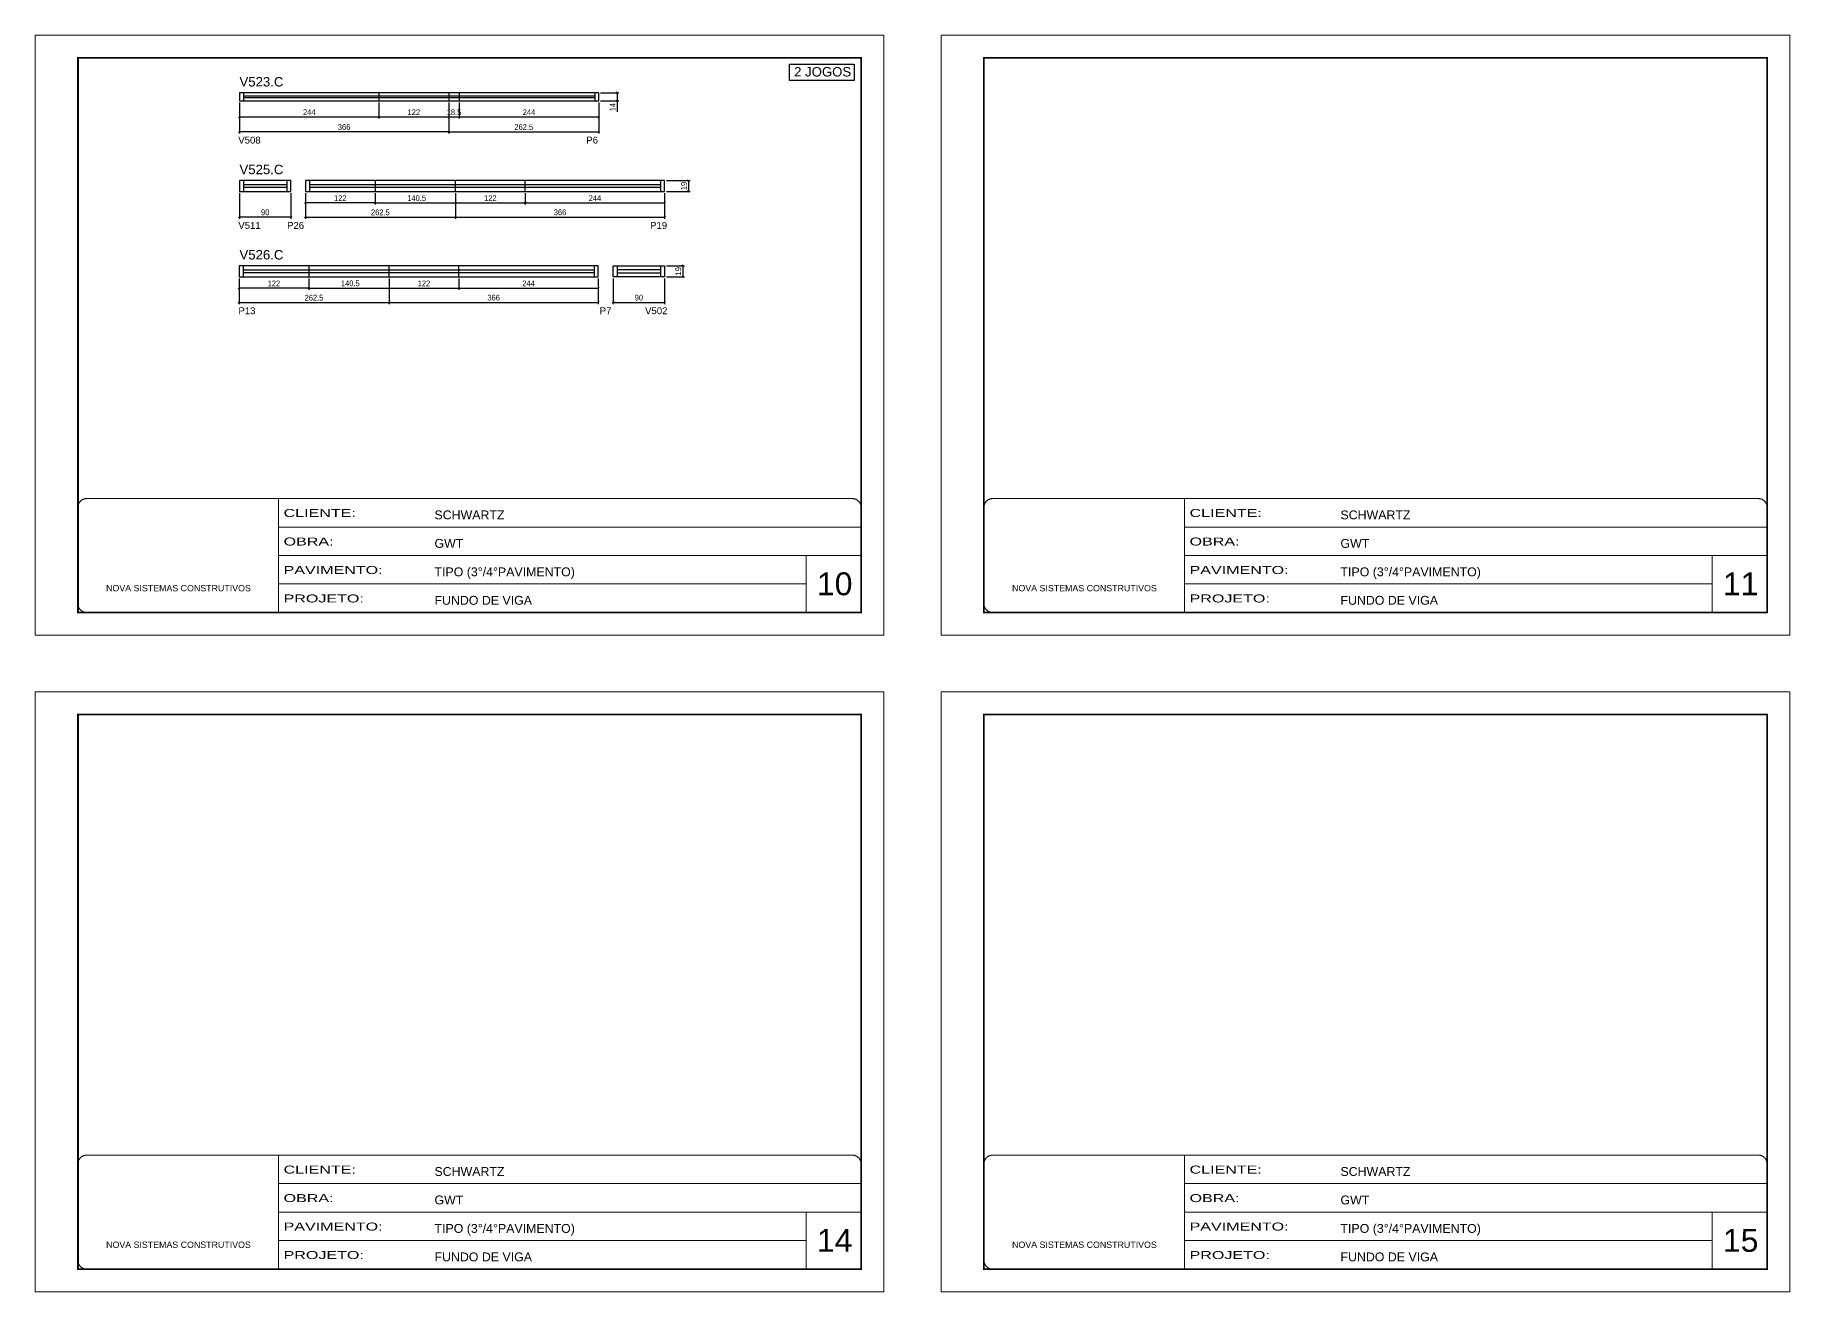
# Model space of a CAD drawing. Extents: x 3245 to 12416, y 917 to 10295.
# Drawn here: x 4844 to 7914, y 5512 to 7710 of the extents above; entities that cross this region are included whole.
import ezdxf

# ---------------------------------------------------------------- set-up
doc = ezdxf.new("R2010")
doc.units = 0
doc.linetypes.add('CONTINUO', pattern=[0])
doc.linetypes.add('DASHED', pattern=[0.75, 0.5, -0.25])
for name, color, linetype in [('5', 5, 'Continuous'), ('COTA', 241, 'Continuous'), ('NOMENCLATURA', 7, 'Continuous'), ('Painéis', 200, 'Continuous'), ('SARR_2.2x7', 40, 'Continuous'), ('SARR_EDITAR', 141, 'Continuous')]:
    doc.layers.add(name, color=color, linetype=linetype)
for name, color, linetype, lineweight in [('CARIMBO', 255, 'Continuous', 9), ('Folhas', 255, 'Continuous', 9), ('SARRAFO DE PRESSAO', 251, 'DASHED', 9)]:
    doc.layers.add(name, color=color, linetype=linetype, lineweight=lineweight)
doc.styles.add('ARIAL', font='arial.ttf')
doc.styles.add('COTA TECNICA', font='techl___.ttf', dxfattribs={"height": 10})
doc.styles.add('COTA TECNICA-50', font='techl___.ttf', dxfattribs={"height": 10})
doc.styles.get("Standard").update_dxf_attribs({"font": 'arial.ttf'})
doc.styles.add('Tecnologia', font='')
doc.styles.get('Tecnologia').set_extended_font_data('Forgotten Futurist')
doc.dimstyles.new('COTA PAINEL-50', dxfattribs={"dimtxt": 10, "dimasz": 3, "dimexe": 3, "dimexo": 3, "dimgap": 3, "dimtad": 1, "dimdec": 1, "dimzin": 12, "dimdsep": 46, "dimtxsty": 'COTA TECNICA-50', "dimblk1": 'OBLIQUE', "dimblk2": 'OBLIQUE', "dimsah": 1, "dimcen": 0.9, "dimclrd": 4, "dimclre": 4, "dimclrt": 240, "dimadec": 1, "dimazin": 3, "dimtfac": 1, "dimtdec": 1, "dimtmove": 0, "dimatfit": 3, "dimfxl": 1, "dimtolj": 1, "dimtzin": 12, "dimarcsym": 0})
doc.dimstyles.new('PAINEL', dxfattribs={"dimtxt": 10, "dimasz": 3, "dimexe": 3, "dimexo": 3, "dimgap": 3, "dimtad": 1, "dimdec": 1, "dimzin": 12, "dimdsep": 46, "dimtxsty": 'COTA TECNICA', "dimblk1": 'OBLIQUE', "dimblk2": 'OBLIQUE', "dimsah": 1, "dimcen": 0.9, "dimclrd": 4, "dimclre": 4, "dimclrt": 240, "dimadec": 1, "dimazin": 3, "dimtfac": 1, "dimtdec": 1, "dimtmove": 0, "dimatfit": 3, "dimfxl": 1, "dimtolj": 1, "dimtzin": 12, "dimarcsym": 0})

# ---------------------------------------------------------------- blocks, each defined once
blk = doc.blocks.new('9999999999')
at = {"color": 30, "linetype": 'CONTINUO'}
for p, q in [((98564.6, 34230.2), (98564.6, 34429.4)), ((98564.6, 34379.6), (99584, 34379.6)), ((98564.6, 34329.8), (99488, 34329.8)), ((99584, 34329.8), (99488, 34329.8)), ((99488, 34329.8), (99488, 34230.2)), ((98564.6, 34280), (99488, 34280))]:
    blk.add_line(p, q, dxfattribs=at)
at = {"color": 30, "linetype": 'CONTINUO', "const_width": 2}
blk.add_lwpolyline([(99584, 34230.2), (99584, 34414.4, 0.414214), (99569, 34429.4), (98229, 34429.4, 0.414214), (98214, 34414.4), (98214, 34245.2, 0.414214), (98229, 34230.2), (99584, 34230.2)], format="xyb", dxfattribs=at)
at = {"layer": 'Folhas'}
blk.add_lwpolyline([(98139, 34190.2), (99624, 34190.2), (99624, 35240.2), (98139, 35240.2)], close=True, dxfattribs=at)
at = {"layer": 'Folhas', "color": 30, "const_width": 3}
blk.add_lwpolyline([(98214, 34230.2), (99584, 34230.2), (99584, 35200.2), (98214, 35200.2)], close=True, dxfattribs=at)
at = {"color": 7, "linetype": 'Continuous', "ltscale": 5, "style": 'ARIAL'}
for s, height, p in [('SCHWARTZ', 15.48, (98837.7, 34393.1)), ('GWT', 15.48, (98837.7, 34343.3)), ('TIPO (3°/4°PAVIMENTO)', 15.483, (98837.7, 34293.5)), ('NOVA SISTEMAS CONSTRUTIVOS', 11.059, (98263.2, 34267.2)), ('FUNDO DE VIGA', 15.483, (98837.7, 34243.7))]:
    blk.add_text(s, height=height, dxfattribs=at).set_placement(p)
at = {"layer": 'Folhas', "color": 7, "style": 'Tecnologia', "width": 1.5}
for s, p in [('CLIENTE:', (98573.7, 34397.2)), ('OBRA:', (98573.7, 34347.3)), ('PAVIMENTO:', (98573.7, 34297.5)), ('PROJETO:', (98573.7, 34247.7))]:
    blk.add_text(s, height=14, dxfattribs=at).set_placement(p)
blk = doc.blocks.new('_Oblique')
at = {"color": 0, "linetype": 'ByBlock', "lineweight": -2}
blk.add_line((-0.5, -0.5), (0.5, 0.5), dxfattribs=at)
blk = doc.blocks.new('*D296')
at = {"layer": 'COTA', "color": 4, "linetype": 'ByBlock', "lineweight": -2, "transparency": 16777216}
for p, q in [((5201.4, 7592.1), (5201.4, 7538.1)), ((5567.4, 7592.1), (5567.4, 7538.1)), ((5567.4, 7541.1), (5201.4, 7541.1))]:
    blk.add_line(p, q, dxfattribs=at)
at = {"layer": 'Defpoints', "color": 0, "linetype": 'ByBlock', "transparency": 16777216}
for p in [(5201.4, 7595.1), (5567.4, 7595.1), (5201.4, 7541.1)]:
    blk.add_point(p, dxfattribs=at)
at = {"layer": 'COTA', "color": 4, "linetype": 'ByBlock', "lineweight": -2, "transparency": 16777216, "xscale": 3, "yscale": 3, "zscale": 3, "rotation": 180}
blk.add_blockref('_Oblique', (5201.4, 7541.1), dxfattribs=at)
at = {"layer": 'COTA', "color": 4, "linetype": 'ByBlock', "lineweight": -2, "transparency": 16777216, "xscale": 3, "yscale": 3, "zscale": 3}
blk.add_blockref('_Oblique', (5567.4, 7541.1), dxfattribs=at)
at = {"layer": 'COTA', "color": 240, "linetype": 'ByBlock', "transparency": 16777216, "insert": (5384.4, 7549.3), "char_height": 10, "attachment_point": 5, "style": 'COTA TECNICA-50'}
blk.add_mtext('\\A1;366', dxfattribs=at)
blk = doc.blocks.new('*D297')
at = {"layer": 'COTA', "color": 4, "linetype": 'ByBlock', "lineweight": -2, "transparency": 16777216}
for p, q in [((5567.4, 7592.1), (5567.4, 7538.1)), ((5829.9, 7592.1), (5829.9, 7538.1)), ((5567.4, 7541.1), (5829.9, 7541.1))]:
    blk.add_line(p, q, dxfattribs=at)
at = {"layer": 'Defpoints', "color": 0, "linetype": 'ByBlock', "transparency": 16777216}
for p in [(5567.4, 7595.1), (5829.9, 7595.1), (5829.9, 7541.1)]:
    blk.add_point(p, dxfattribs=at)
at = {"layer": 'COTA', "color": 4, "linetype": 'ByBlock', "lineweight": -2, "transparency": 16777216, "xscale": 3, "yscale": 3, "zscale": 3, "rotation": 180}
blk.add_blockref('_Oblique', (5567.4, 7541.1), dxfattribs=at)
at = {"layer": 'COTA', "color": 4, "linetype": 'ByBlock', "lineweight": -2, "transparency": 16777216, "xscale": 3, "yscale": 3, "zscale": 3}
blk.add_blockref('_Oblique', (5829.9, 7541.1), dxfattribs=at)
at = {"layer": 'COTA', "color": 240, "linetype": 'ByBlock', "transparency": 16777216, "insert": (5698.7, 7549.2), "char_height": 10, "attachment_point": 5, "style": 'COTA TECNICA-50'}
blk.add_mtext('\\A1;262.5', dxfattribs=at)
blk = doc.blocks.new('*D293')
at = {"layer": 'COTA', "color": 4, "linetype": 'ByBlock', "lineweight": -2, "transparency": 16777216}
for p, q in [((5567.4, 7592.1), (5567.4, 7564.1)), ((5585.9, 7592.1), (5585.9, 7564.1)), ((5567.4, 7567.1), (5585.9, 7567.1))]:
    blk.add_line(p, q, dxfattribs=at)
at = {"layer": 'Defpoints', "color": 0, "linetype": 'ByBlock', "transparency": 16777216}
for p in [(5567.4, 7595.1), (5585.9, 7595.1), (5585.9, 7567.1)]:
    blk.add_point(p, dxfattribs=at)
at = {"layer": 'COTA', "color": 4, "linetype": 'ByBlock', "lineweight": -2, "transparency": 16777216, "xscale": 3, "yscale": 3, "zscale": 3, "rotation": 180}
blk.add_blockref('_Oblique', (5567.4, 7567.1), dxfattribs=at)
at = {"layer": 'COTA', "color": 4, "linetype": 'ByBlock', "lineweight": -2, "transparency": 16777216, "xscale": 3, "yscale": 3, "zscale": 3}
blk.add_blockref('_Oblique', (5585.9, 7567.1), dxfattribs=at)
at = {"layer": 'COTA', "color": 240, "linetype": 'ByBlock', "transparency": 16777216, "insert": (5576.7, 7575.2), "char_height": 10, "attachment_point": 5, "style": 'COTA TECNICA-50'}
blk.add_mtext('\\A1;18.5', dxfattribs=at)
blk = doc.blocks.new('*D294')
at = {"layer": 'COTA', "color": 4, "linetype": 'ByBlock', "lineweight": -2, "transparency": 16777216}
for p, q in [((5585.9, 7592.1), (5585.9, 7564.1)), ((5829.9, 7592.1), (5829.9, 7564.1)), ((5585.9, 7567.1), (5829.9, 7567.1))]:
    blk.add_line(p, q, dxfattribs=at)
at = {"layer": 'Defpoints', "color": 0, "linetype": 'ByBlock', "transparency": 16777216}
for p in [(5585.9, 7595.1), (5829.9, 7595.1), (5829.9, 7567.1)]:
    blk.add_point(p, dxfattribs=at)
at = {"layer": 'COTA', "color": 4, "linetype": 'ByBlock', "lineweight": -2, "transparency": 16777216, "xscale": 3, "yscale": 3, "zscale": 3, "rotation": 180}
blk.add_blockref('_Oblique', (5585.9, 7567.1), dxfattribs=at)
at = {"layer": 'COTA', "color": 4, "linetype": 'ByBlock', "lineweight": -2, "transparency": 16777216, "xscale": 3, "yscale": 3, "zscale": 3}
blk.add_blockref('_Oblique', (5829.9, 7567.1), dxfattribs=at)
at = {"layer": 'COTA', "color": 240, "linetype": 'ByBlock', "transparency": 16777216, "insert": (5707.9, 7575.2), "char_height": 10, "attachment_point": 5, "style": 'COTA TECNICA-50'}
blk.add_mtext('\\A1;244', dxfattribs=at)
blk = doc.blocks.new('*D295')
at = {"layer": 'COTA', "color": 4, "lineweight": -2, "transparency": 16777216}
for p, q in [((5832.9, 7609.1), (5865.3, 7609.1)), ((5832.9, 7595.1), (5865.3, 7595.1)), ((5862.3, 7609.1), (5862.3, 7595.1)), ((5862.3, 7595.1), (5862.3, 7576))]:
    blk.add_line(p, q, dxfattribs=at)
at = {"layer": 'Defpoints', "color": 0, "transparency": 16777216}
for p in [(5829.9, 7609.1), (5829.9, 7595.1), (5862.3, 7595.1)]:
    blk.add_point(p, dxfattribs=at)
at = {"layer": 'COTA', "color": 4, "lineweight": -2, "transparency": 16777216, "xscale": 3, "yscale": 3, "zscale": 3}
for p, rotation in [((5862.3, 7609.1), 90), ((5862.3, 7595.1), 270)]:
    blk.add_blockref('_Oblique', p, dxfattribs=dict(at, rotation=rotation))
at = {"layer": 'COTA', "color": 240, "transparency": 16777216, "insert": (5854.2, 7584.1), "char_height": 10, "attachment_point": 5, "rotation": 90, "style": 'COTA TECNICA'}
blk.add_mtext('\\A1;14', dxfattribs=at)
blk = doc.blocks.new('*D299')
at = {"layer": 'COTA', "color": 4, "lineweight": -2, "transparency": 16777216}
for p, q in [((5201.4, 7592.1), (5201.4, 7564.1)), ((5445.4, 7592.1), (5445.4, 7564.1)), ((5201.4, 7567.1), (5445.4, 7567.1))]:
    blk.add_line(p, q, dxfattribs=at)
at = {"layer": 'Defpoints', "color": 0, "transparency": 16777216}
for p in [(5201.4, 7595.1), (5445.4, 7595.1), (5445.4, 7567.1)]:
    blk.add_point(p, dxfattribs=at)
at = {"layer": 'COTA', "color": 4, "lineweight": -2, "transparency": 16777216, "xscale": 3, "yscale": 3, "zscale": 3, "rotation": 180}
blk.add_blockref('_Oblique', (5201.4, 7567.1), dxfattribs=at)
at = {"layer": 'COTA', "color": 4, "lineweight": -2, "transparency": 16777216, "xscale": 3, "yscale": 3, "zscale": 3}
blk.add_blockref('_Oblique', (5445.4, 7567.1), dxfattribs=at)
at = {"layer": 'COTA', "color": 240, "transparency": 16777216, "insert": (5323.4, 7575.2), "char_height": 10, "attachment_point": 5, "style": 'COTA TECNICA'}
blk.add_mtext('\\A1;244', dxfattribs=at)
blk = doc.blocks.new('*D300')
at = {"layer": 'COTA', "color": 4, "lineweight": -2, "transparency": 16777216}
for p, q in [((5445.4, 7592.1), (5445.4, 7564.1)), ((5567.4, 7592.1), (5567.4, 7564.1)), ((5445.4, 7567.1), (5567.4, 7567.1))]:
    blk.add_line(p, q, dxfattribs=at)
at = {"layer": 'Defpoints', "color": 0, "transparency": 16777216}
for p in [(5445.4, 7595.1), (5567.4, 7595.1), (5567.4, 7567.1)]:
    blk.add_point(p, dxfattribs=at)
at = {"layer": 'COTA', "color": 4, "lineweight": -2, "transparency": 16777216, "xscale": 3, "yscale": 3, "zscale": 3, "rotation": 180}
blk.add_blockref('_Oblique', (5445.4, 7567.1), dxfattribs=at)
at = {"layer": 'COTA', "color": 4, "lineweight": -2, "transparency": 16777216, "xscale": 3, "yscale": 3, "zscale": 3}
blk.add_blockref('_Oblique', (5567.4, 7567.1), dxfattribs=at)
at = {"layer": 'COTA', "color": 240, "transparency": 16777216, "insert": (5506.4, 7575.2), "char_height": 10, "attachment_point": 5, "style": 'COTA TECNICA'}
blk.add_mtext('\\A1;122', dxfattribs=at)
blk = doc.blocks.new('*D304')
at = {"layer": 'COTA', "color": 4, "linetype": 'ByBlock', "lineweight": -2, "transparency": 16777216}
for p, q in [((5201.4, 7433.7), (5201.4, 7388.9)), ((5291.4, 7433.7), (5291.4, 7388.9)), ((5291.4, 7391.9), (5201.4, 7391.9))]:
    blk.add_line(p, q, dxfattribs=at)
at = {"layer": 'Defpoints', "color": 0, "linetype": 'ByBlock', "transparency": 16777216}
for p in [(5201.4, 7436.7), (5291.4, 7436.7), (5201.4, 7391.9)]:
    blk.add_point(p, dxfattribs=at)
at = {"layer": 'COTA', "color": 4, "linetype": 'ByBlock', "lineweight": -2, "transparency": 16777216, "xscale": 3, "yscale": 3, "zscale": 3, "rotation": 180}
blk.add_blockref('_Oblique', (5201.4, 7391.9), dxfattribs=at)
at = {"layer": 'COTA', "color": 4, "linetype": 'ByBlock', "lineweight": -2, "transparency": 16777216, "xscale": 3, "yscale": 3, "zscale": 3}
blk.add_blockref('_Oblique', (5291.4, 7391.9), dxfattribs=at)
at = {"layer": 'COTA', "color": 240, "linetype": 'ByBlock', "transparency": 16777216, "insert": (5246.4, 7400), "char_height": 10, "attachment_point": 5, "style": 'COTA TECNICA-50'}
blk.add_mtext('\\A1;90', dxfattribs=at)
blk = doc.blocks.new('*D303')
at = {"layer": 'COTA', "color": 4, "linetype": 'ByBlock', "lineweight": -2, "transparency": 16777216}
for p, q in [((5316.7, 7433.7), (5316.7, 7413.9)), ((5438.7, 7433.7), (5438.7, 7413.9)), ((5438.7, 7416.9), (5316.7, 7416.9))]:
    blk.add_line(p, q, dxfattribs=at)
at = {"layer": 'Defpoints', "color": 0, "linetype": 'ByBlock', "transparency": 16777216}
for p in [(5316.7, 7436.7), (5438.7, 7436.7), (5316.7, 7416.9)]:
    blk.add_point(p, dxfattribs=at)
at = {"layer": 'COTA', "color": 4, "linetype": 'ByBlock', "lineweight": -2, "transparency": 16777216, "xscale": 3, "yscale": 3, "zscale": 3, "rotation": 180}
blk.add_blockref('_Oblique', (5316.7, 7416.9), dxfattribs=at)
at = {"layer": 'COTA', "color": 4, "linetype": 'ByBlock', "lineweight": -2, "transparency": 16777216, "xscale": 3, "yscale": 3, "zscale": 3}
blk.add_blockref('_Oblique', (5438.7, 7416.9), dxfattribs=at)
at = {"layer": 'COTA', "color": 240, "linetype": 'ByBlock', "transparency": 16777216, "insert": (5377.7, 7424.9), "char_height": 10, "attachment_point": 5, "style": 'COTA TECNICA-50'}
blk.add_mtext('\\A1;122', dxfattribs=at)
blk = doc.blocks.new('*D305')
at = {"layer": 'COTA', "color": 4, "linetype": 'ByBlock', "lineweight": -2, "transparency": 16777216}
for p, q in [((5438.7, 7433.7), (5438.7, 7413.9)), ((5579.2, 7433.7), (5579.2, 7413.9)), ((5438.7, 7416.9), (5579.2, 7416.9))]:
    blk.add_line(p, q, dxfattribs=at)
at = {"layer": 'Defpoints', "color": 0, "linetype": 'ByBlock', "transparency": 16777216}
for p in [(5438.7, 7436.7), (5579.2, 7436.7), (5579.2, 7416.9)]:
    blk.add_point(p, dxfattribs=at)
at = {"layer": 'COTA', "color": 4, "linetype": 'ByBlock', "lineweight": -2, "transparency": 16777216, "xscale": 3, "yscale": 3, "zscale": 3, "rotation": 180}
blk.add_blockref('_Oblique', (5438.7, 7416.9), dxfattribs=at)
at = {"layer": 'COTA', "color": 4, "linetype": 'ByBlock', "lineweight": -2, "transparency": 16777216, "xscale": 3, "yscale": 3, "zscale": 3}
blk.add_blockref('_Oblique', (5579.2, 7416.9), dxfattribs=at)
at = {"layer": 'COTA', "color": 240, "linetype": 'ByBlock', "transparency": 16777216, "insert": (5511.4, 7425), "char_height": 10, "attachment_point": 5, "style": 'COTA TECNICA-50'}
blk.add_mtext('\\A1;140.5', dxfattribs=at)
blk = doc.blocks.new('*D306')
at = {"layer": 'COTA', "color": 4, "linetype": 'ByBlock', "lineweight": -2, "transparency": 16777216}
for p, q in [((5579.2, 7433.7), (5579.2, 7388.9)), ((5945.2, 7433.7), (5945.2, 7388.9)), ((5579.2, 7391.9), (5945.2, 7391.9))]:
    blk.add_line(p, q, dxfattribs=at)
at = {"layer": 'Defpoints', "color": 0, "linetype": 'ByBlock', "transparency": 16777216}
for p in [(5579.2, 7436.7), (5945.2, 7436.7), (5945.2, 7391.9)]:
    blk.add_point(p, dxfattribs=at)
at = {"layer": 'COTA', "color": 4, "linetype": 'ByBlock', "lineweight": -2, "transparency": 16777216, "xscale": 3, "yscale": 3, "zscale": 3, "rotation": 180}
blk.add_blockref('_Oblique', (5579.2, 7391.9), dxfattribs=at)
at = {"layer": 'COTA', "color": 4, "linetype": 'ByBlock', "lineweight": -2, "transparency": 16777216, "xscale": 3, "yscale": 3, "zscale": 3}
blk.add_blockref('_Oblique', (5945.2, 7391.9), dxfattribs=at)
at = {"layer": 'COTA', "color": 240, "linetype": 'ByBlock', "transparency": 16777216, "insert": (5762.2, 7400.1), "char_height": 10, "attachment_point": 5, "style": 'COTA TECNICA-50'}
blk.add_mtext('\\A1;366', dxfattribs=at)
blk = doc.blocks.new('*D307')
at = {"layer": 'COTA', "color": 4, "lineweight": -2, "transparency": 16777216}
for p, q in [((5948.2, 7455.7), (5989.9, 7455.7)), ((5948.2, 7436.7), (5989.9, 7436.7)), ((5986.9, 7455.7), (5986.9, 7436.7))]:
    blk.add_line(p, q, dxfattribs=at)
at = {"layer": 'Defpoints', "color": 0, "transparency": 16777216}
for p in [(5945.2, 7455.7), (5945.2, 7436.7), (5986.9, 7436.7)]:
    blk.add_point(p, dxfattribs=at)
at = {"layer": 'COTA', "color": 4, "lineweight": -2, "transparency": 16777216, "xscale": 3, "yscale": 3, "zscale": 3}
for p, rotation in [((5986.9, 7455.7), 90), ((5986.9, 7436.7), 270)]:
    blk.add_blockref('_Oblique', p, dxfattribs=dict(at, rotation=rotation))
at = {"layer": 'COTA', "color": 240, "transparency": 16777216, "insert": (5978.9, 7446.2), "char_height": 10, "attachment_point": 5, "rotation": 90, "style": 'COTA TECNICA'}
blk.add_mtext('\\A1;19', dxfattribs=at)
blk = doc.blocks.new('*D309')
at = {"layer": 'COTA', "color": 4, "linetype": 'ByBlock', "lineweight": -2, "transparency": 16777216}
for p, q in [((5855.2, 7284.5), (5855.2, 7239.6)), ((5945.2, 7284.5), (5945.2, 7239.6)), ((5855.2, 7242.6), (5945.2, 7242.6))]:
    blk.add_line(p, q, dxfattribs=at)
at = {"layer": 'Defpoints', "color": 0, "linetype": 'ByBlock', "transparency": 16777216}
for p in [(5855.2, 7287.5), (5945.2, 7287.5), (5945.2, 7242.6)]:
    blk.add_point(p, dxfattribs=at)
at = {"layer": 'COTA', "color": 4, "linetype": 'ByBlock', "lineweight": -2, "transparency": 16777216, "xscale": 3, "yscale": 3, "zscale": 3, "rotation": 180}
blk.add_blockref('_Oblique', (5855.2, 7242.6), dxfattribs=at)
at = {"layer": 'COTA', "color": 4, "linetype": 'ByBlock', "lineweight": -2, "transparency": 16777216, "xscale": 3, "yscale": 3, "zscale": 3}
blk.add_blockref('_Oblique', (5945.2, 7242.6), dxfattribs=at)
at = {"layer": 'COTA', "color": 240, "linetype": 'ByBlock', "transparency": 16777216, "insert": (5900.2, 7250.8), "char_height": 10, "attachment_point": 5, "style": 'COTA TECNICA-50'}
blk.add_mtext('\\A1;90', dxfattribs=at)
blk = doc.blocks.new('*D314')
at = {"layer": 'COTA', "color": 4, "lineweight": -2, "transparency": 16777216}
for p, q in [((5948.2, 7306.5), (5980.2, 7306.5)), ((5948.2, 7287.5), (5980.2, 7287.5)), ((5977.2, 7306.5), (5977.2, 7287.5))]:
    blk.add_line(p, q, dxfattribs=at)
at = {"layer": 'Defpoints', "color": 0, "transparency": 16777216}
for p in [(5945.2, 7306.5), (5945.2, 7287.5), (5977.2, 7287.5)]:
    blk.add_point(p, dxfattribs=at)
at = {"layer": 'COTA', "color": 4, "lineweight": -2, "transparency": 16777216, "xscale": 3, "yscale": 3, "zscale": 3}
for p, rotation in [((5977.2, 7306.5), 90), ((5977.2, 7287.5), 270)]:
    blk.add_blockref('_Oblique', p, dxfattribs=dict(at, rotation=rotation))
at = {"layer": 'COTA', "color": 240, "transparency": 16777216, "insert": (5969.1, 7297), "char_height": 10, "attachment_point": 5, "rotation": 90, "style": 'COTA TECNICA'}
blk.add_mtext('\\A1;19', dxfattribs=at)
blk = doc.blocks.new('*D315')
at = {"layer": 'COTA', "color": 4, "lineweight": -2, "transparency": 16777216}
for p, q in [((5316.7, 7433.7), (5316.7, 7388.9)), ((5579.2, 7433.7), (5579.2, 7388.9)), ((5316.7, 7391.9), (5579.2, 7391.9))]:
    blk.add_line(p, q, dxfattribs=at)
at = {"layer": 'Defpoints', "color": 0, "transparency": 16777216}
for p in [(5316.7, 7436.7), (5579.2, 7436.7), (5579.2, 7391.9)]:
    blk.add_point(p, dxfattribs=at)
at = {"layer": 'COTA', "color": 4, "lineweight": -2, "transparency": 16777216, "xscale": 3, "yscale": 3, "zscale": 3, "rotation": 180}
blk.add_blockref('_Oblique', (5316.7, 7391.9), dxfattribs=at)
at = {"layer": 'COTA', "color": 4, "lineweight": -2, "transparency": 16777216, "xscale": 3, "yscale": 3, "zscale": 3}
blk.add_blockref('_Oblique', (5579.2, 7391.9), dxfattribs=at)
at = {"layer": 'COTA', "color": 240, "transparency": 16777216, "insert": (5447.9, 7400), "char_height": 10, "attachment_point": 5, "style": 'COTA TECNICA'}
blk.add_mtext('\\A1;262.5', dxfattribs=at)
blk = doc.blocks.new('*D316')
at = {"layer": 'COTA', "color": 4, "lineweight": -2, "transparency": 16777216}
for p, q in [((5579.2, 7433.7), (5579.2, 7413.9)), ((5701.2, 7433.7), (5701.2, 7413.9)), ((5579.2, 7416.9), (5701.2, 7416.9))]:
    blk.add_line(p, q, dxfattribs=at)
at = {"layer": 'Defpoints', "color": 0, "transparency": 16777216}
for p in [(5579.2, 7436.7), (5701.2, 7436.7), (5701.2, 7416.9)]:
    blk.add_point(p, dxfattribs=at)
at = {"layer": 'COTA', "color": 4, "lineweight": -2, "transparency": 16777216, "xscale": 3, "yscale": 3, "zscale": 3, "rotation": 180}
blk.add_blockref('_Oblique', (5579.2, 7416.9), dxfattribs=at)
at = {"layer": 'COTA', "color": 4, "lineweight": -2, "transparency": 16777216, "xscale": 3, "yscale": 3, "zscale": 3}
blk.add_blockref('_Oblique', (5701.2, 7416.9), dxfattribs=at)
at = {"layer": 'COTA', "color": 240, "transparency": 16777216, "insert": (5640.2, 7424.9), "char_height": 10, "attachment_point": 5, "style": 'COTA TECNICA'}
blk.add_mtext('\\A1;122', dxfattribs=at)
blk = doc.blocks.new('*D317')
at = {"layer": 'COTA', "color": 4, "lineweight": -2, "transparency": 16777216}
for p, q in [((5701.2, 7433.7), (5701.2, 7413.9)), ((5945.2, 7433.7), (5945.2, 7413.9)), ((5701.2, 7416.9), (5945.2, 7416.9))]:
    blk.add_line(p, q, dxfattribs=at)
at = {"layer": 'Defpoints', "color": 0, "transparency": 16777216}
for p in [(5701.2, 7436.7), (5945.2, 7436.7), (5945.2, 7416.9)]:
    blk.add_point(p, dxfattribs=at)
at = {"layer": 'COTA', "color": 4, "lineweight": -2, "transparency": 16777216, "xscale": 3, "yscale": 3, "zscale": 3, "rotation": 180}
blk.add_blockref('_Oblique', (5701.2, 7416.9), dxfattribs=at)
at = {"layer": 'COTA', "color": 4, "lineweight": -2, "transparency": 16777216, "xscale": 3, "yscale": 3, "zscale": 3}
blk.add_blockref('_Oblique', (5945.2, 7416.9), dxfattribs=at)
at = {"layer": 'COTA', "color": 240, "transparency": 16777216, "insert": (5823.2, 7424.9), "char_height": 10, "attachment_point": 5, "style": 'COTA TECNICA'}
blk.add_mtext('\\A1;244', dxfattribs=at)
blk = doc.blocks.new('*D318')
at = {"layer": 'COTA', "color": 4, "linetype": 'ByBlock', "lineweight": -2, "transparency": 16777216}
for p, q in [((5200.6, 7284.5), (5200.6, 7264.6)), ((5322.6, 7284.5), (5322.6, 7264.6)), ((5322.6, 7267.6), (5200.6, 7267.6))]:
    blk.add_line(p, q, dxfattribs=at)
at = {"layer": 'Defpoints', "color": 0, "linetype": 'ByBlock', "transparency": 16777216}
for p in [(5200.6, 7287.5), (5322.6, 7287.5), (5200.6, 7267.6)]:
    blk.add_point(p, dxfattribs=at)
at = {"layer": 'COTA', "color": 4, "linetype": 'ByBlock', "lineweight": -2, "transparency": 16777216, "xscale": 3, "yscale": 3, "zscale": 3, "rotation": 180}
blk.add_blockref('_Oblique', (5200.6, 7267.6), dxfattribs=at)
at = {"layer": 'COTA', "color": 4, "linetype": 'ByBlock', "lineweight": -2, "transparency": 16777216, "xscale": 3, "yscale": 3, "zscale": 3}
blk.add_blockref('_Oblique', (5322.6, 7267.6), dxfattribs=at)
at = {"layer": 'COTA', "color": 240, "linetype": 'ByBlock', "transparency": 16777216, "insert": (5261.6, 7275.7), "char_height": 10, "attachment_point": 5, "style": 'COTA TECNICA-50'}
blk.add_mtext('\\A1;122', dxfattribs=at)
blk = doc.blocks.new('*D322')
at = {"layer": 'COTA', "color": 4, "linetype": 'ByBlock', "lineweight": -2, "transparency": 16777216}
for p, q in [((5322.6, 7284.5), (5322.6, 7264.6)), ((5463.1, 7284.5), (5463.1, 7264.6)), ((5322.6, 7267.6), (5463.1, 7267.6))]:
    blk.add_line(p, q, dxfattribs=at)
at = {"layer": 'Defpoints', "color": 0, "linetype": 'ByBlock', "transparency": 16777216}
for p in [(5322.6, 7287.5), (5463.1, 7287.5), (5463.1, 7267.6)]:
    blk.add_point(p, dxfattribs=at)
at = {"layer": 'COTA', "color": 4, "linetype": 'ByBlock', "lineweight": -2, "transparency": 16777216, "xscale": 3, "yscale": 3, "zscale": 3, "rotation": 180}
blk.add_blockref('_Oblique', (5322.6, 7267.6), dxfattribs=at)
at = {"layer": 'COTA', "color": 4, "linetype": 'ByBlock', "lineweight": -2, "transparency": 16777216, "xscale": 3, "yscale": 3, "zscale": 3}
blk.add_blockref('_Oblique', (5463.1, 7267.6), dxfattribs=at)
at = {"layer": 'COTA', "color": 240, "linetype": 'ByBlock', "transparency": 16777216, "insert": (5395.3, 7275.8), "char_height": 10, "attachment_point": 5, "style": 'COTA TECNICA-50'}
blk.add_mtext('\\A1;140.5', dxfattribs=at)
blk = doc.blocks.new('*D323')
at = {"layer": 'COTA', "color": 4, "linetype": 'ByBlock', "lineweight": -2, "transparency": 16777216}
for p, q in [((5463.1, 7284.5), (5463.1, 7239.6)), ((5829.1, 7284.5), (5829.1, 7239.6)), ((5463.1, 7242.6), (5829.1, 7242.6))]:
    blk.add_line(p, q, dxfattribs=at)
at = {"layer": 'Defpoints', "color": 0, "linetype": 'ByBlock', "transparency": 16777216}
for p in [(5463.1, 7287.5), (5829.1, 7287.5), (5829.1, 7242.6)]:
    blk.add_point(p, dxfattribs=at)
at = {"layer": 'COTA', "color": 4, "linetype": 'ByBlock', "lineweight": -2, "transparency": 16777216, "xscale": 3, "yscale": 3, "zscale": 3, "rotation": 180}
blk.add_blockref('_Oblique', (5463.1, 7242.6), dxfattribs=at)
at = {"layer": 'COTA', "color": 4, "linetype": 'ByBlock', "lineweight": -2, "transparency": 16777216, "xscale": 3, "yscale": 3, "zscale": 3}
blk.add_blockref('_Oblique', (5829.1, 7242.6), dxfattribs=at)
at = {"layer": 'COTA', "color": 240, "linetype": 'ByBlock', "transparency": 16777216, "insert": (5646.1, 7250.9), "char_height": 10, "attachment_point": 5, "style": 'COTA TECNICA-50'}
blk.add_mtext('\\A1;366', dxfattribs=at)
blk = doc.blocks.new('*D319')
at = {"layer": 'COTA', "color": 4, "lineweight": -2, "transparency": 16777216}
for p, q in [((5200.6, 7284.5), (5200.6, 7239.6)), ((5463.1, 7284.5), (5463.1, 7239.6)), ((5200.6, 7242.6), (5463.1, 7242.6))]:
    blk.add_line(p, q, dxfattribs=at)
at = {"layer": 'Defpoints', "color": 0, "transparency": 16777216}
for p in [(5200.6, 7287.5), (5463.1, 7287.5), (5463.1, 7242.6)]:
    blk.add_point(p, dxfattribs=at)
at = {"layer": 'COTA', "color": 4, "lineweight": -2, "transparency": 16777216, "xscale": 3, "yscale": 3, "zscale": 3, "rotation": 180}
blk.add_blockref('_Oblique', (5200.6, 7242.6), dxfattribs=at)
at = {"layer": 'COTA', "color": 4, "lineweight": -2, "transparency": 16777216, "xscale": 3, "yscale": 3, "zscale": 3}
blk.add_blockref('_Oblique', (5463.1, 7242.6), dxfattribs=at)
at = {"layer": 'COTA', "color": 240, "transparency": 16777216, "insert": (5331.8, 7250.7), "char_height": 10, "attachment_point": 5, "style": 'COTA TECNICA'}
blk.add_mtext('\\A1;262.5', dxfattribs=at)
blk = doc.blocks.new('*D320')
at = {"layer": 'COTA', "color": 4, "lineweight": -2, "transparency": 16777216}
for p, q in [((5463.1, 7284.5), (5463.1, 7264.6)), ((5585.1, 7284.5), (5585.1, 7264.6)), ((5463.1, 7267.6), (5585.1, 7267.6))]:
    blk.add_line(p, q, dxfattribs=at)
at = {"layer": 'Defpoints', "color": 0, "transparency": 16777216}
for p in [(5463.1, 7287.5), (5585.1, 7287.5), (5585.1, 7267.6)]:
    blk.add_point(p, dxfattribs=at)
at = {"layer": 'COTA', "color": 4, "lineweight": -2, "transparency": 16777216, "xscale": 3, "yscale": 3, "zscale": 3, "rotation": 180}
blk.add_blockref('_Oblique', (5463.1, 7267.6), dxfattribs=at)
at = {"layer": 'COTA', "color": 4, "lineweight": -2, "transparency": 16777216, "xscale": 3, "yscale": 3, "zscale": 3}
blk.add_blockref('_Oblique', (5585.1, 7267.6), dxfattribs=at)
at = {"layer": 'COTA', "color": 240, "transparency": 16777216, "insert": (5524.1, 7275.7), "char_height": 10, "attachment_point": 5, "style": 'COTA TECNICA'}
blk.add_mtext('\\A1;122', dxfattribs=at)
blk = doc.blocks.new('*D321')
at = {"layer": 'COTA', "color": 4, "lineweight": -2, "transparency": 16777216}
for p, q in [((5585.1, 7284.5), (5585.1, 7264.6)), ((5829.1, 7284.5), (5829.1, 7264.6)), ((5585.1, 7267.6), (5829.1, 7267.6))]:
    blk.add_line(p, q, dxfattribs=at)
at = {"layer": 'Defpoints', "color": 0, "transparency": 16777216}
for p in [(5585.1, 7287.5), (5829.1, 7287.5), (5829.1, 7267.6)]:
    blk.add_point(p, dxfattribs=at)
at = {"layer": 'COTA', "color": 4, "lineweight": -2, "transparency": 16777216, "xscale": 3, "yscale": 3, "zscale": 3, "rotation": 180}
blk.add_blockref('_Oblique', (5585.1, 7267.6), dxfattribs=at)
at = {"layer": 'COTA', "color": 4, "lineweight": -2, "transparency": 16777216, "xscale": 3, "yscale": 3, "zscale": 3}
blk.add_blockref('_Oblique', (5829.1, 7267.6), dxfattribs=at)
at = {"layer": 'COTA', "color": 240, "transparency": 16777216, "insert": (5707.1, 7275.7), "char_height": 10, "attachment_point": 5, "style": 'COTA TECNICA'}
blk.add_mtext('\\A1;244', dxfattribs=at)

msp = doc.modelspace()

# ---------------------------------------------------------------- linework, layer by layer
at = {"layer": 'NOMENCLATURA', "linetype": 'Continuous'}
msp.add_lwpolyline([(6163.63, 7659.32), (6277.02, 7659.32), (6277.02, 7630.85), (6163.63, 7630.85)], close=True, dxfattribs=at)
at = {"layer": 'Painéis', "linetype": 'Continuous'}
for p, q in [((5445.4, 7609.15), (5445.4, 7595.15)), ((5567.4, 7609.15), (5567.4, 7595.15)), ((5585.9, 7609.15), (5585.9, 7595.15)), ((5945.18, 7455.75), (5316.68, 7455.75)), ((5316.68, 7455.75), (5316.68, 7436.75)), ((5316.68, 7436.75), (5945.18, 7436.75)), ((5438.68, 7455.75), (5438.68, 7436.75)), ((5579.18, 7436.75), (5579.18, 7455.75)), ((5701.18, 7436.75), (5701.18, 7455.75)), ((5945.18, 7436.75), (5945.18, 7455.75)), ((5829.08, 7306.52), (5200.58, 7306.52)), ((5200.58, 7306.52), (5200.58, 7287.52)), ((5200.58, 7287.52), (5829.08, 7287.52)), ((5322.58, 7306.52), (5322.58, 7287.52)), ((5463.08, 7287.52), (5463.08, 7306.52)), ((5585.08, 7287.52), (5585.08, 7306.52)), ((5829.08, 7287.52), (5829.08, 7306.52))]:
    msp.add_line(p, q, dxfattribs=at)
for points in [[(5829.9, 7609.15), (5201.4, 7609.15), (5201.4, 7595.15), (5829.9, 7595.15)], [(5291.4, 7455.75), (5201.4, 7455.75), (5201.4, 7436.75), (5291.4, 7436.75)], [(5855.18, 7306.52), (5945.18, 7306.52), (5945.18, 7287.52), (5855.18, 7287.52)]]:
    msp.add_lwpolyline(points, close=True, dxfattribs=at)
at = {"layer": 'SARR_2.2x7', "linetype": 'Continuous'}
for p, q in [((5208.4, 7609.15), (5208.4, 7595.15)), ((5822.9, 7609.15), (5822.9, 7595.15)), ((5208.4, 7455.75), (5208.4, 7436.75)), ((5208.4, 7448.75), (5284.4, 7448.75)), ((5284.4, 7443.75), (5208.4, 7443.75)), ((5284.4, 7455.75), (5284.4, 7436.75)), ((5323.68, 7455.75), (5323.68, 7436.75)), ((5323.68, 7448.75), (5438.68, 7448.75)), ((5438.68, 7443.75), (5323.68, 7443.75)), ((5438.68, 7448.75), (5579.18, 7448.75)), ((5579.18, 7443.75), (5438.68, 7443.75)), ((5579.18, 7448.75), (5938.18, 7448.75)), ((5938.18, 7443.75), (5579.18, 7443.75)), ((5938.18, 7455.75), (5938.18, 7436.75)), ((5207.58, 7306.52), (5207.58, 7287.52)), ((5207.58, 7299.52), (5322.58, 7299.52)), ((5322.58, 7294.52), (5207.58, 7294.52)), ((5322.58, 7299.52), (5463.08, 7299.52)), ((5463.08, 7294.52), (5322.58, 7294.52)), ((5463.08, 7299.52), (5822.08, 7299.52)), ((5822.08, 7294.52), (5463.08, 7294.52)), ((5822.08, 7306.52), (5822.08, 7287.52)), ((5862.18, 7306.52), (5862.18, 7287.52)), ((5938.18, 7299.52), (5862.18, 7299.52)), ((5862.18, 7294.52), (5938.18, 7294.52)), ((5938.18, 7306.52), (5938.18, 7287.52))]:
    msp.add_line(p, q, dxfattribs=at)
at = {"layer": 'SARR_EDITAR', "linetype": 'Continuous'}
for p, q in [((5208.4, 7604.15), (5567.4, 7604.15)), ((5567.4, 7600.15), (5208.4, 7600.15)), ((5567.4, 7604.15), (5822.9, 7604.15)), ((5822.9, 7600.15), (5567.4, 7600.15))]:
    msp.add_line(p, q, dxfattribs=at)

# ---------------------------------------------------------------- block references
at = {"layer": 'SARRAFO DE PRESSAO', "color": 6, "linetype": 'ByBlock'}
for p in [(-93295.13, -27530.07), (-91710.13, -27530.07), (-93295.13, -28678.65), (-91710.13, -28678.65)]:
    msp.add_blockref('9999999999', p, dxfattribs=at)

# ---------------------------------------------------------------- texts
at = {"layer": '5', "linetype": 'Continuous'}
for s, rotation, p in [('V508', 359.99996, (5199.34, 7520.4)), ('P6', 359.99996, (5808.2, 7520.4)), ('V511', 359.99996, (5199.45, 7371.17)), ('P26', 359.99996, (5284.63, 7371.17)), ('P19', 359.99996, (5919.74, 7371.17)), ('P13', 0.00004, (5199.61, 7221.94)), ('P7', 0.00004, (5831.6, 7221.94)), ('V502', 0.00004, (5910.98, 7221.94))]:
    msp.add_text(s, height=12, rotation=rotation, dxfattribs=at).set_placement(p)
at = {"layer": 'CARIMBO', "style": 'ARIAL'}
for s, p in [('10', (6211.7, 6730.27)), ('11', (7796.7, 6730.27)), ('14', (6211.7, 5581.7)), ('15', (7796.7, 5581.7))]:
    msp.add_text(s, height=40, dxfattribs=at).set_placement(p)
at = {"layer": 'NOMENCLATURA', "linetype": 'Continuous'}
for s, p in [('2 JOGOS', (6171.69, 7637.72)), ('V523.C', (5201.4, 7620.22)), ('V525.C', (5201.4, 7466.82)), ('V526.C', (5201.4, 7317.59))]:
    msp.add_text(s, height=16.5, dxfattribs=at).set_placement(p)

# ---------------------------------------------------------------- dimensions: what is measured, and where the dimension line sits
at = {"layer": 'COTA', "linetype": 'ByBlock'}
for base, p1, p2, picture, middle in [((5201.4, 7541.09), (5567.4, 7595.15), (5201.4, 7595.15), '*D296', (5384.4, 7549.31)), ((5201.4, 7391.87), (5291.4, 7436.75), (5201.4, 7436.75), '*D304', (5246.4, 7400)), ((5316.68, 7416.87), (5438.68, 7436.75), (5316.68, 7436.75), '*D303', (5377.68, 7424.93)), ((5200.58, 7267.65), (5322.58, 7287.52), (5200.58, 7287.52), '*D318', (5261.58, 7275.7))]:
    dim = msp.add_linear_dim(base=base, p1=p1, p2=p2, angle=180, dimstyle='COTA PAINEL-50', override={"dimarcsym": 1}, dxfattribs=at)
    dim.commit()
    dim.dimension.update_dxf_attribs({"geometry": picture, "text_midpoint": middle})
at = {"layer": 'COTA'}
for base, p1, p2, picture, middle in [((5445.4, 7567.09), (5201.4, 7595.15), (5445.4, 7595.15), '*D299', (5323.4, 7575.17)), ((5579.18, 7391.87), (5316.68, 7436.75), (5579.18, 7436.75), '*D315', (5447.93, 7399.98)), ((5701.18, 7416.87), (5579.18, 7436.75), (5701.18, 7436.75), '*D316', (5640.18, 7424.93)), ((5463.08, 7242.64), (5200.58, 7287.52), (5463.08, 7287.52), '*D319', (5331.83, 7250.75)), ((5585.08, 7267.65), (5463.08, 7287.52), (5585.08, 7287.52), '*D320', (5524.08, 7275.7))]:
    dim = msp.add_linear_dim(base=base, p1=p1, p2=p2, dimstyle='PAINEL', dxfattribs=at)
    dim.commit()
    dim.dimension.update_dxf_attribs({"geometry": picture, "text_midpoint": middle})
for base, p1, p2, picture, middle in [((5567.4, 7567.09), (5445.4, 7595.15), (5567.4, 7595.15), '*D300', (5506.4, 7575.15)), ((5945.18, 7416.87), (5701.18, 7436.75), (5945.18, 7436.75), '*D317', (5823.18, 7424.95)), ((5829.08, 7267.65), (5585.08, 7287.52), (5829.08, 7287.52), '*D321', (5707.08, 7275.72))]:
    dim = msp.add_linear_dim(base=base, p1=p1, p2=p2, dimstyle='PAINEL', override={"dimtmove": 1}, dxfattribs=at)
    dim.commit()
    dim.dimension.update_dxf_attribs({"geometry": picture, "text_midpoint": middle})
at = {"layer": 'COTA', "linetype": 'ByBlock'}
for base, p1, p2, picture, middle in [((5585.9, 7567.09), (5567.4, 7595.15), (5585.9, 7595.15), '*D293', (5576.65, 7567.09)), ((5579.18, 7416.87), (5438.68, 7436.75), (5579.18, 7436.75), '*D305', (5511.43, 7416.87)), ((5463.08, 7267.65), (5322.58, 7287.52), (5463.08, 7287.52), '*D322', (5395.33, 7267.65))]:
    dim = msp.add_linear_dim(base=base, p1=p1, p2=p2, dimstyle='COTA PAINEL-50', override={"dimarcsym": 1}, dxfattribs=at)
    dim.commit()
    dim.dimension.update_dxf_attribs({"geometry": picture, "text_midpoint": middle, "dimtype": 160})
for base, p1, p2, override, picture, middle in [((5829.9, 7541.09), (5567.4, 7595.15), (5829.9, 7595.15), {"dimarcsym": 1}, '*D297', (5698.65, 7549.2)), ((5829.9, 7567.09), (5585.9, 7595.15), (5829.9, 7595.15), {"dimtmove": 1, "dimarcsym": 1}, '*D294', (5707.9, 7575.17)), ((5945.18, 7391.87), (5579.18, 7436.75), (5945.18, 7436.75), {"dimtmove": 1, "dimarcsym": 1}, '*D306', (5762.18, 7400.09)), ((5829.08, 7242.64), (5463.08, 7287.52), (5829.08, 7287.52), {"dimtmove": 1, "dimarcsym": 1}, '*D323', (5646.08, 7250.86)), ((5945.18, 7242.64), (5855.18, 7287.52), (5945.18, 7287.52), {"dimarcsym": 1}, '*D309', (5900.18, 7250.77))]:
    dim = msp.add_linear_dim(base=base, p1=p1, p2=p2, dimstyle='COTA PAINEL-50', override=override, dxfattribs=at)
    dim.commit()
    dim.dimension.update_dxf_attribs({"geometry": picture, "text_midpoint": middle})
at = {"layer": 'COTA'}
for base, p1, p2, picture, middle in [((5862.27, 7595.15), (5829.9, 7609.15), (5829.9, 7595.15), '*D295', (5854.2, 7584.09)), ((5986.95, 7436.75), (5945.18, 7455.75), (5945.18, 7436.75), '*D307', (5978.86, 7446.25)), ((5977.16, 7287.52), (5945.18, 7306.52), (5945.18, 7287.52), '*D314', (5969.07, 7297.02))]:
    dim = msp.add_linear_dim(base=base, p1=p1, p2=p2, angle=90, dimstyle='PAINEL', dxfattribs=at)
    dim.commit()
    dim.dimension.update_dxf_attribs({"geometry": picture, "text_midpoint": middle})

doc.saveas('drawing.dxf')
